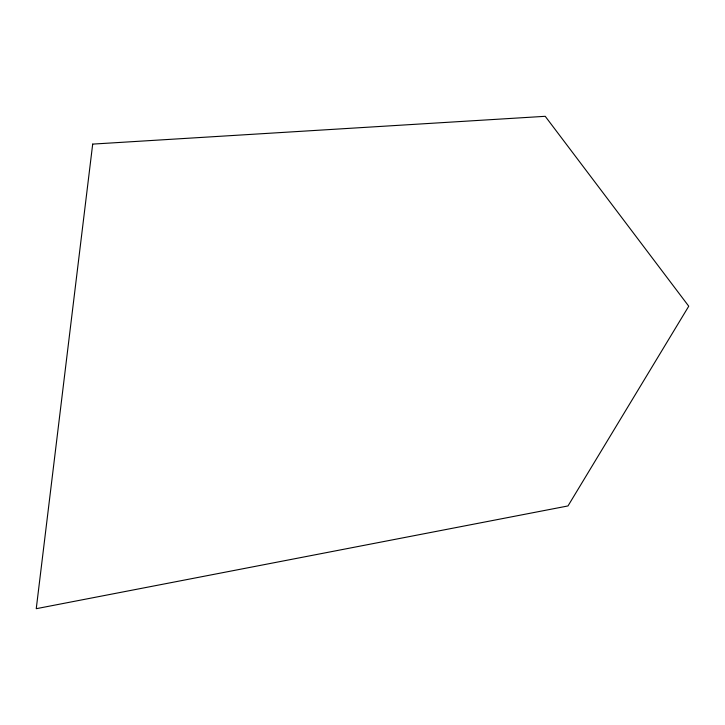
<?xml version="1.0" encoding="UTF-8"?>
<svg xmlns="http://www.w3.org/2000/svg" width="725" height="725" viewBox="0 0 725 725"><rect width="100%" height="100%" fill="white"/><g stroke="black" fill="none" stroke-linecap="round" stroke-linejoin="round"><path stroke-width="1.09" d="M92.691 144.103L36.25 608.692L567.992 505.941L688.75 306.213L545.227 116.308L92.691 144.103"/></g></svg>
